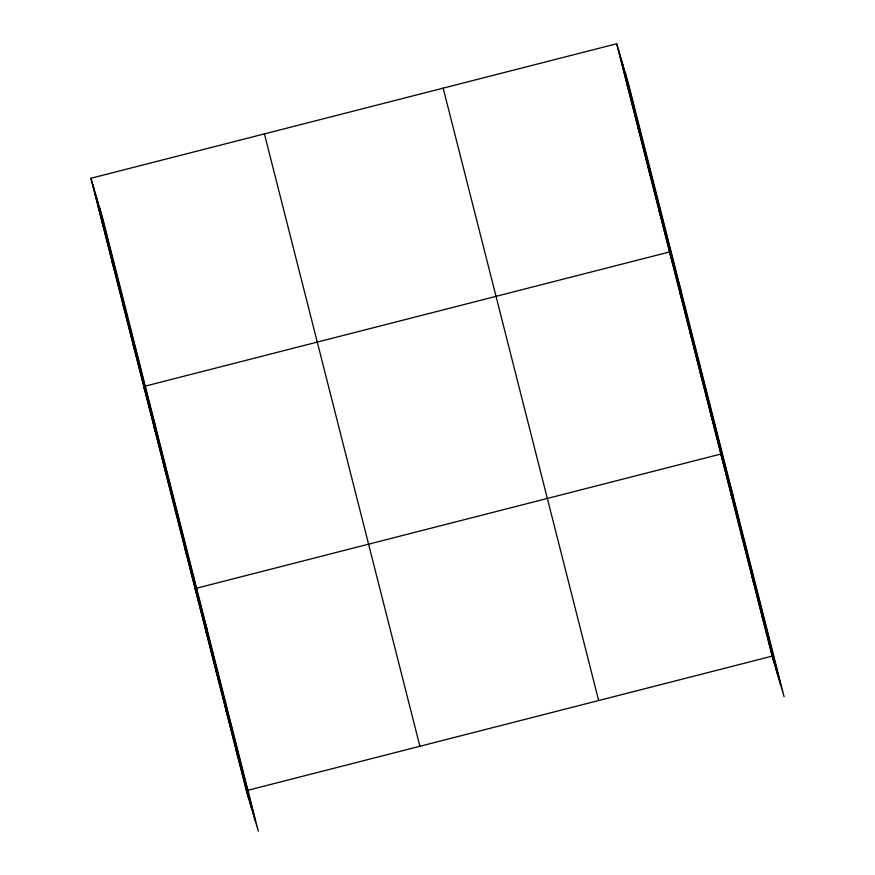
<?xml version="1.0" encoding="UTF-8"?>
<svg xmlns="http://www.w3.org/2000/svg" width="875" height="875" viewBox="0 0 875 875"><rect width="100%" height="100%" fill="white"/><g stroke="black" fill="none" stroke-linecap="round" stroke-linejoin="round"><path stroke-width="1.31" d="M90.902 178.281L102.845 218.859L258.322 831.25L246.378 790.672L90.902 178.281L616.678 43.75L628.622 84.328L784.098 696.719L772.155 656.141L616.678 43.75M196.383 588.252L720.847 454.048L732.791 494.627M246.378 790.672L772.155 656.141M627.244 85.389L629.136 91.788M637.82 127.039L639.702 133.427M648.397 168.678L650.278 175.077M658.962 210.317L660.844 216.716M681.483 292.545L669.539 251.956L143.762 386.498L155.706 427.077M679.798 292.381L681.68 298.78M690.058 332.795L691.939 339.194M700.317 373.209L702.209 379.608M710.587 413.634L712.469 420.033M731.106 494.462L732.987 500.861M741.366 534.888L743.247 541.275M751.625 575.302L753.517 581.7M761.895 615.716L763.777 622.114M101.478 219.931L103.359 226.33M112.044 261.57L113.936 267.969M122.62 303.209L124.502 309.608M133.197 344.848L135.078 351.247M154.033 426.912L155.914 433.311M164.292 467.327L166.173 473.725M174.552 507.752L176.433 514.15M184.811 548.166L186.692 554.564M195.07 588.58L207.014 629.158M205.341 629.005L207.222 635.403M215.6 669.419L217.481 675.817M225.859 709.833L227.741 716.231M236.119 750.258L238 756.645M625.297 73.052L780.773 685.431M621.873 61.425L777.35 673.816M618.559 50.148L774.036 662.528M443.166 88.145L598.653 700.536M264.414 133.886L419.891 746.277M99.531 207.583L255.008 819.973M96.108 195.967L251.584 808.347M92.783 184.68L248.259 797.07"/></g></svg>
